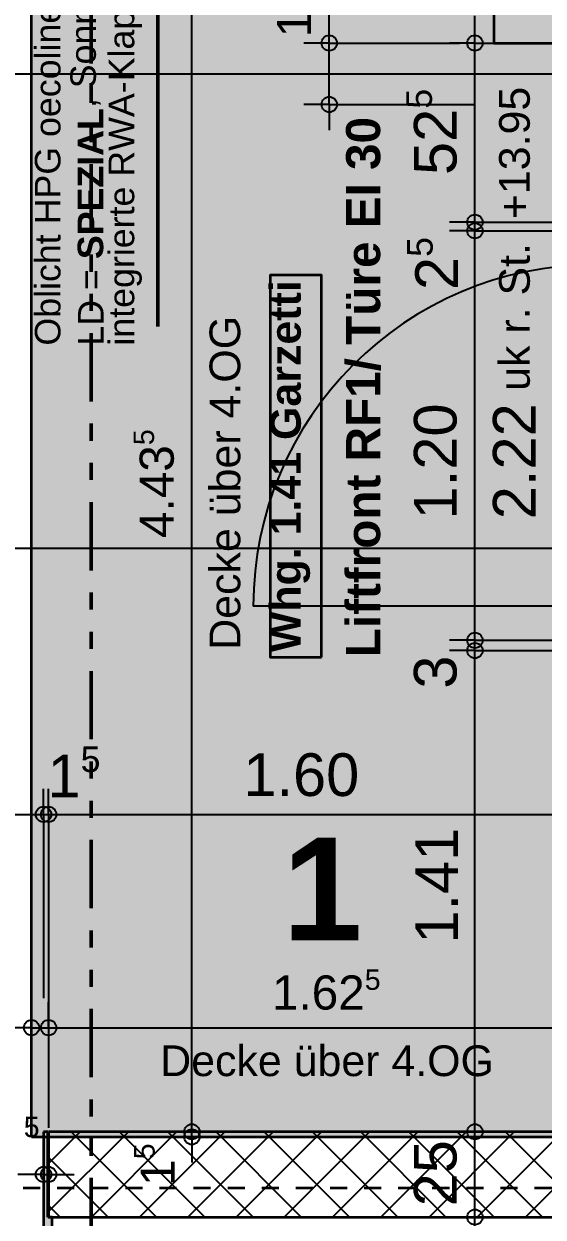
# Model space of a CAD drawing. Header units: centimetres. Extents: x 0.3 to 84.3, y 0.3 to 59.7.
# Drawn here: x 41.63 to 44.68, y 28.29 to 35.29 of the extents above; entities that cross this region are included whole.
import ezdxf

# ---------------------------------------------------------------- set-up
doc = ezdxf.new("R2010")
doc.units = ezdxf.units.CM
for name, pattern in [('AUSGEZOGEN', [0]), ('LINIE_17', [0.05, 0, -0.05]), ('LINIE_23', [0.79, 0.4, -0.13, 0, -0.13, 0, -0.13]), ('RAND', [44.45, 12.7, -6.35, 12.7, -6.35, 0, -6.35]), ('STRICHPUNKT', [25.4, 12.7, -6.35, 0, -6.35]), ('VERDECKT', [9.525, 6.35, -3.175])]:
    doc.linetypes.add(name, pattern=pattern)
for name, color, linetype, lineweight in [('Bauachsen grob', 7, 'RAND', 25), ('Bodenplatte', 7, 'AUSGEZOGEN', 35), ('Decke', 7, 'AUSGEZOGEN', 35), ('Detailmasse', 7, 'AUSGEZOGEN', 25), ('Leichtbauwaende', 7, 'AUSGEZOGEN', 35), ('Oeffnungsrichtung Tuere', 7, 'AUSGEZOGEN', 25), ('Raumbezeichnung', 7, 'AUSGEZOGEN', 35), ('Schnittbegrenzung', 7, 'AUSGEZOGEN', 25), ('Text Koten', 7, 'AUSGEZOGEN', 50), ('Text Werkplan Ausfuehrung', 7, 'AUSGEZOGEN', 50), ('Vermassung Bodenplatte', 180, 'VERDECKT', 50), ('Vermassung Decke', 180, 'VERDECKT', 50), ('Wand Beton bewehrt', 7, 'AUSGEZOGEN', 35), ('Werkplan- Ausfuehrungsmasse', 7, 'AUSGEZOGEN', 25)]:
    doc.layers.add(name, color=color, linetype=linetype, lineweight=lineweight)
doc.layers.add('Brand Text', color=7, linetype='AUSGEZOGEN', lineweight=35, true_color=0x656565)
doc.styles.add('ARIAL', font='ARIAL.TTF')

msp = doc.modelspace()

# ---------------------------------------------------------------- hatches: boundary and pattern name
at = {"layer": 'Decke', "linetype": 'AUSGEZOGEN', "lineweight": 35, "true_color": 0xedf5de}
msp.add_hatch(color=7, dxfattribs=at).paths.add_polyline_path([(41.68, 37.664), (41.68, 28.764), (45.03, 28.764), (45.03, 35.284), (49.27, 35.284), (49.27, 31.484), (51.65, 31.484), (51.65, 37.664)])
at = {"layer": 'Leichtbauwaende', "linetype": 'AUSGEZOGEN', "lineweight": 25, "true_color": 0xc7c7c7}
for points in [[(41.775, 28.294), (41.775, 28.794), (41.75, 28.794), (41.75, 28.294)], [(41.8, 28.094), (41.8, 28.294), (41.75, 28.294), (41.75, 28.094)]]:
    msp.add_hatch(color=9, dxfattribs=at).paths.add_polyline_path(points)

# ---------------------------------------------------------------- linework, layer by layer
at = {"layer": 'Bauachsen grob', "color": 32, "linetype": 'LINIE_23', "lineweight": 50, "true_color": 0xc36e14}
msp.add_line((42.03, 1.394), (42.03, 57.974), dxfattribs=at)
at = {"layer": 'Bodenplatte', "color": 92, "linetype": 'VERDECKT', "lineweight": 35, "true_color": 0x00c600}
for p, q in [((44.39, 37.634), (44.39, 35.174)), ((44.39, 35.174), (49.16, 35.174))]:
    msp.add_line(p, q, dxfattribs=at)
at = {"layer": 'Decke', "color": 92, "linetype": 'RAND', "lineweight": 35, "true_color": 0x00c600}
for q in [(41.68, 37.664), (45.03, 28.764)]:
    msp.add_line((41.68, 28.764), q, dxfattribs=at)
at = {"layer": 'Decke', "color": 92, "linetype": 'LINIE_17', "lineweight": 35, "true_color": 0x00c600}
msp.add_line((45.33, 28.464), (41.38, 28.464), dxfattribs=at)
at = {"layer": 'Detailmasse', "color": 240, "linetype": 'AUSGEZOGEN', "lineweight": 25}
for p, q in [((41.75, 28.544), (41.75, 28.694)), ((41.78, 28.544), (41.78, 28.694)), ((41.75, 28.544), (41.6, 28.544)), ((41.75, 28.544), (41.75, 28.394)), ((41.75, 28.544), (41.75, 28.544)), ((41.75, 28.544), (41.78, 28.544)), ((41.78, 28.544), (41.78, 28.394)), ((41.78, 28.544), (41.78, 28.544)), ((41.78, 28.544), (41.93, 28.544))]:
    msp.add_line(p, q, dxfattribs=at)
for centre in [(41.75, 28.544), (41.78, 28.544)]:
    msp.add_circle(centre, 0.045, dxfattribs=at)
at = {"layer": 'Leichtbauwaende', "color": 7, "linetype": 'AUSGEZOGEN', "lineweight": 35}
for p, q in [((41.775, 28.794), (41.75, 28.794)), ((41.75, 28.794), (41.75, 28.294)), ((41.775, 28.294), (41.775, 28.794)), ((41.75, 28.294), (41.75, 28.094)), ((41.78, 28.294), (41.775, 28.294)), ((41.8, 28.294), (41.78, 28.294)), ((41.8, 28.144), (41.8, 28.294))]:
    msp.add_line(p, q, dxfattribs=at)
at = {"layer": 'Leichtbauwaende', "color": 7, "linetype": 'AUSGEZOGEN', "lineweight": 25}
for p, q in [((52.1, 28.294), (41.8, 28.294)), ((41.8, 28.294), (41.8, 28.144))]:
    msp.add_line(p, q, dxfattribs=at)
at = {"layer": 'Oeffnungsrichtung Tuere', "color": 7, "linetype": 'AUSGEZOGEN', "lineweight": 25}
msp.add_line((44.98, 31.874), (42.98, 31.874), dxfattribs=at)
msp.add_arc((44.98, 31.874), 2, 90, 180, dxfattribs=at)
at = {"layer": 'Raumbezeichnung', "color": 7, "linetype": 'AUSGEZOGEN', "lineweight": 35}
msp.add_lwpolyline([(43.38, 31.5747), (43.38, 33.8144), (43.08, 33.8144), (43.08, 31.5747), (43.38, 31.5747)], dxfattribs=at)
at = {"layer": 'Schnittbegrenzung', "color": 14, "linetype": 'STRICHPUNKT', "lineweight": 50, "true_color": 0xb20000}
for p, q in [((42.42, 46.214), (42.42, 22.214)), ((21.7, 34.494), (72.516, 34.494))]:
    msp.add_line(p, q, dxfattribs=at)
at = {"layer": 'Vermassung Bodenplatte', "color": 92, "linetype": 'AUSGEZOGEN', "lineweight": 25, "true_color": 0x00c600}
for p, q in [((43.4256, 35.174), (43.2756, 35.174)), ((43.4256, 35.174), (43.5756, 35.174)), ((43.4256, 35.174), (44.19, 35.174)), ((43.4256, 34.814), (43.4256, 35.174)), ((43.4256, 34.814), (43.2756, 34.814)), ((43.4256, 34.814), (43.5756, 34.814)), ((43.4256, 34.814), (44.28, 34.814)), ((43.4256, 34.814), (43.4256, 34.664))]:
    msp.add_line(p, q, dxfattribs=at)
msp.add_lwpolyline([(43.4256, 35.174), (43.4256, 35.5975), (43.4256, 35.5975), (43.4256, 37.634)], dxfattribs=at)
for centre in [(43.4256, 35.174), (43.4256, 34.814)]:
    msp.add_circle(centre, 0.045, dxfattribs=at)
at = {"layer": 'Vermassung Decke', "color": 92, "linetype": 'AUSGEZOGEN', "lineweight": 25, "true_color": 0x00c600}
for p, q in [((41.68, 29.404), (41.68, 29.554)), ((41.78, 29.404), (41.78, 29.554)), ((41.68, 29.404), (41.53, 29.404)), ((41.68, 29.404), (41.68, 29.254)), ((41.68, 29.404), (41.68, 29.404)), ((41.68, 29.404), (41.78, 29.404)), ((41.78, 29.404), (41.78, 29.254)), ((41.78, 29.404), (45.03, 29.404)), ((42.62, 28.794), (42.47, 28.794)), ((42.62, 28.764), (42.47, 28.764)), ((42.62, 28.794), (42.77, 28.794)), ((42.62, 28.794), (42.62, 28.794)), ((42.62, 28.764), (42.62, 28.794)), ((42.62, 28.764), (42.77, 28.764)), ((42.62, 28.764), (42.62, 28.764)), ((42.62, 28.764), (42.62, 28.614))]:
    msp.add_line(p, q, dxfattribs=at)
for points in [[(42.62, 28.794), (42.62, 29.1626), (42.62, 29.1626), (42.62, 37.664)], [(41.78, 29.404), (41.78, 29.3437), (41.78, 29.3437), (41.78, 28.8164)]]:
    msp.add_lwpolyline(points, dxfattribs=at)
for centre in [(41.68, 29.404), (41.78, 29.404), (42.62, 28.794), (42.62, 28.764)]:
    msp.add_circle(centre, 0.045, dxfattribs=at)
at = {"layer": 'Wand Beton bewehrt', "color": 7, "linetype": 'AUSGEZOGEN', "lineweight": 35}
for p, q in [((44.98, 28.794), (41.78, 28.794)), ((41.78, 28.794), (41.78, 28.294)), ((41.78, 28.294), (41.8, 28.294)), ((41.8, 28.294), (52.1, 28.294))]:
    msp.add_line(p, q, dxfattribs=at)
at = {"layer": 'Wand Beton bewehrt', "color": 7, "linetype": 'AUSGEZOGEN', "lineweight": 25}
for p, q in [((41.78, 28.6089), (41.9651, 28.794)), ((41.78, 28.3261), (42.2479, 28.794)), ((42.4129, 28.294), (41.9129, 28.794)), ((42.0308, 28.294), (42.5308, 28.794)), ((42.6958, 28.294), (42.1958, 28.794)), ((42.3136, 28.294), (42.8136, 28.794)), ((42.9786, 28.294), (42.4786, 28.794)), ((42.5964, 28.294), (43.0964, 28.794)), ((43.2615, 28.294), (42.7615, 28.794)), ((42.8793, 28.294), (43.3793, 28.794)), ((43.5443, 28.294), (43.0443, 28.794)), ((43.1621, 28.294), (43.6621, 28.794)), ((43.8272, 28.294), (43.3272, 28.794)), ((43.445, 28.294), (43.945, 28.794)), ((44.11, 28.294), (43.61, 28.794)), ((43.7278, 28.294), (44.2278, 28.794)), ((44.3928, 28.294), (43.8928, 28.794)), ((44.0107, 28.294), (44.5107, 28.794)), ((44.6757, 28.294), (44.1757, 28.794)), ((44.2935, 28.294), (44.7935, 28.794)), ((44.9585, 28.294), (44.4585, 28.794)), ((44.5763, 28.294), (45.0763, 28.794)), ((42.1301, 28.294), (41.78, 28.6441)), ((41.8473, 28.294), (41.78, 28.3613))]:
    msp.add_line(p, q, dxfattribs=at)
at = {"layer": 'Werkplan- Ausfuehrungsmasse', "color": 7, "linetype": 'AUSGEZOGEN', "lineweight": 25}
for p, q in [((44.28, 35.174), (44.28, 35.334)), ((44.28, 35.174), (44.13, 35.174)), ((44.28, 35.174), (44.43, 35.174)), ((44.28, 34.124), (44.28, 35.174)), ((38.57, 34.994), (44.98, 34.994)), ((44.28, 34.124), (44.13, 34.124)), ((44.28, 34.074), (44.13, 34.074)), ((44.28, 34.124), (44.43, 34.124)), ((44.28, 34.074), (44.28, 34.124)), ((44.28, 34.074), (44.43, 34.074)), ((44.28, 31.674), (44.28, 34.074)), ((38.59, 32.214), (44.98, 32.214)), ((44.28, 31.674), (44.13, 31.674)), ((44.28, 31.614), (44.13, 31.614)), ((44.28, 31.674), (44.43, 31.674)), ((44.28, 31.614), (44.28, 31.674)), ((44.28, 31.614), (44.43, 31.614)), ((44.28, 28.794), (44.28, 31.614)), ((41.75, 30.654), (41.75, 30.804)), ((41.78, 30.654), (41.78, 30.804)), ((38.59, 30.654), (41.75, 30.654)), ((41.75, 30.654), (41.75, 30.504)), ((41.75, 30.654), (41.75, 29.5772)), ((41.75, 30.654), (41.78, 30.654)), ((41.78, 30.654), (41.78, 30.504)), ((41.78, 30.654), (41.78, 29.404)), ((41.78, 30.654), (44.98, 30.654)), ((44.28, 28.794), (44.13, 28.794)), ((44.28, 28.794), (44.43, 28.794)), ((44.28, 28.794), (44.28, 28.794)), ((44.28, 28.294), (44.28, 28.794)), ((44.28, 28.294), (44.13, 28.294)), ((44.28, 28.294), (44.43, 28.294)), ((44.28, 28.294), (44.28, 28.294)), ((44.28, 20.134), (44.28, 28.294))]:
    msp.add_line(p, q, dxfattribs=at)
for points in [[(44.28, 35.174), (44.5846, 35.174), (44.5846, 35.174), (44.6798, 35.174)], [(44.28, 34.124), (44.5689, 34.124), (44.5689, 34.124), (44.8, 34.124)], [(44.28, 34.074), (44.5682, 34.074), (44.5682, 34.074), (44.8, 34.074)], [(44.28, 31.674), (44.5323, 31.674), (44.5323, 31.674), (44.6589, 31.674), (44.6589, 31.674), (44.8, 31.674)], [(44.28, 31.614), (44.5314, 31.614), (44.5314, 31.614), (44.6576, 31.614), (44.6576, 31.614), (44.8, 31.614)]]:
    msp.add_lwpolyline(points, dxfattribs=at)
for centre in [(44.28, 35.174), (44.28, 34.124), (44.28, 34.074), (44.28, 31.674), (44.28, 31.614), (41.75, 30.654), (41.78, 30.654), (44.28, 28.794), (44.28, 28.294)]:
    msp.add_circle(centre, 0.045, dxfattribs=at)

# ---------------------------------------------------------------- texts
at = {"layer": 'Brand Text', "color": 240, "linetype": 'AUSGEZOGEN', "lineweight": 35, "insert": (43.73, 31.5747), "char_height": 0.2, "width": 0.1, "attachment_point": 7, "rotation": 90, "style": 'ARIAL'}
msp.add_mtext('\\fArial|i0|b1|c0|p0;Liftfront\\~RF1/\\~Türe\\~EI\\~30\\~', dxfattribs=at)
at = {"layer": 'Detailmasse', "color": 240, "linetype": 'AUSGEZOGEN', "lineweight": 35, "insert": (41.634, 28.7607), "char_height": 0.12, "width": 0.06, "attachment_point": 7, "style": 'ARIAL'}
msp.add_mtext('5', dxfattribs=at)
at = {"layer": 'Raumbezeichnung', "color": 7, "linetype": 'AUSGEZOGEN', "lineweight": 35, "insert": (43.314, 31.6047), "char_height": 0.18, "width": 0.09, "attachment_point": 7, "rotation": 90, "style": 'ARIAL'}
msp.add_mtext('\\fArial|i0|b1|c0|p0;Whg.\\~1.41\\~Garzetti', dxfattribs=at)
at = {"layer": 'Raumbezeichnung', "color": 7, "linetype": 'AUSGEZOGEN', "lineweight": 100, "insert": (43.1527, 29.9169), "char_height": 0.6, "width": 0.3, "attachment_point": 7, "style": 'ARIAL'}
msp.add_mtext('\\fArial|i0|b1|c0|p0;1', dxfattribs=at)
at = {"layer": 'Text Koten', "color": 7, "linetype": 'AUSGEZOGEN', "lineweight": 35, "insert": (44.604, 33.136), "char_height": 0.18, "width": 0.09, "attachment_point": 7, "rotation": 90, "style": 'ARIAL'}
msp.add_mtext('uk\\~r.\\~St.\\~\\~+13.95', dxfattribs=at)
at = {"layer": 'Text Werkplan Ausfuehrung', "color": 7, "linetype": 'AUSGEZOGEN', "lineweight": 25, "char_height": 0.15, "width": 0.075, "attachment_point": 7, "rotation": 90, "style": 'ARIAL'}
for s, insert in [(',\\~Sonnenschutzglas', (42.1023, 34.7926)), ('Oblicht\\~HPG\\~oecoline\\~vario®,\\~', (41.8773, 33.4011)), ('integrierte\\~RWA-Klappe', (42.3273, 33.4011)), ('\\fArial|i0|b1|c0|p0;SPEZIAL', (42.1023, 33.9078)), ('LD\\~=\\~', (42.1023, 33.4011))]:
    msp.add_mtext(s, dxfattribs=dict(at, insert=insert))
at = {"layer": 'Vermassung Bodenplatte', "color": 92, "linetype": 'AUSGEZOGEN', "lineweight": 35, "true_color": 0x00c600, "insert": (43.3222, 35.2085), "char_height": 0.2, "width": 0.1, "attachment_point": 7, "rotation": 90, "style": 'ARIAL'}
msp.add_mtext('18', dxfattribs=at)
at = {"layer": 'Vermassung Decke', "color": 92, "linetype": 'AUSGEZOGEN', "lineweight": 35, "true_color": 0x00c600, "attachment_point": 7, "rotation": 90, "style": 'ARIAL'}
for s, insert, char_height, width in [('Decke\\~über\\~4.OG', (42.9063, 31.6185), 0.18, 0.09), ('5', (42.3998, 32.8176), 0.12, 0.06), ('4.43', (42.5165, 32.2738), 0.2, 0.1), ('5', (42.4033, 28.6325), 0.12, 0.06), ('1', (42.52, 28.4771), 0.2, 0.1)]:
    msp.add_mtext(s, dxfattribs=dict(at, insert=insert, char_height=char_height, width=width))
at = {"layer": 'Vermassung Decke', "color": 92, "linetype": 'AUSGEZOGEN', "lineweight": 35, "true_color": 0x00c600, "attachment_point": 7, "style": 'ARIAL'}
for s, insert, char_height, width in [('5', (43.6336, 29.6241), 0.12, 0.06), ('1.62', (43.0898, 29.5074), 0.2, 0.1), ('Decke\\~über\\~4.OG', (42.4345, 29.1177), 0.18, 0.09)]:
    msp.add_mtext(s, dxfattribs=dict(at, insert=insert, char_height=char_height, width=width))
at = {"layer": 'Werkplan- Ausfuehrungsmasse', "color": 7, "linetype": 'AUSGEZOGEN', "lineweight": 50, "attachment_point": 7, "rotation": 90, "style": 'ARIAL'}
for s, insert, char_height, width in [('5', (44.0299, 34.7892), 0.15, 0.075), ('52', (44.1757, 34.4007), 0.25, 0.125), ('5', (44.0342, 33.9208), 0.15, 0.075), ('2', (44.18, 33.7266), 0.25, 0.125), ('1.20', (44.1757, 32.3825), 0.25, 0.125), ('2.22', (44.6355, 32.3833), 0.25, 0.125), ('3', (44.1756, 31.3906), 0.25, 0.125), ('1.41', (44.18, 29.8962), 0.25, 0.125), ('25', (44.1757, 28.3568), 0.25, 0.125)]:
    msp.add_mtext(s, dxfattribs=dict(at, insert=insert, char_height=char_height, width=width))
at = {"layer": 'Werkplan- Ausfuehrungsmasse', "color": 7, "linetype": 'AUSGEZOGEN', "lineweight": 50, "attachment_point": 7, "style": 'ARIAL'}
for s, insert, char_height, width in [('5', (41.9675, 30.8998), 0.15, 0.075), ('1', (41.7732, 30.754), 0.25, 0.125), ('1.60', (42.9219, 30.7583), 0.25, 0.125)]:
    msp.add_mtext(s, dxfattribs=dict(at, insert=insert, char_height=char_height, width=width))

doc.saveas('drawing.dxf')
